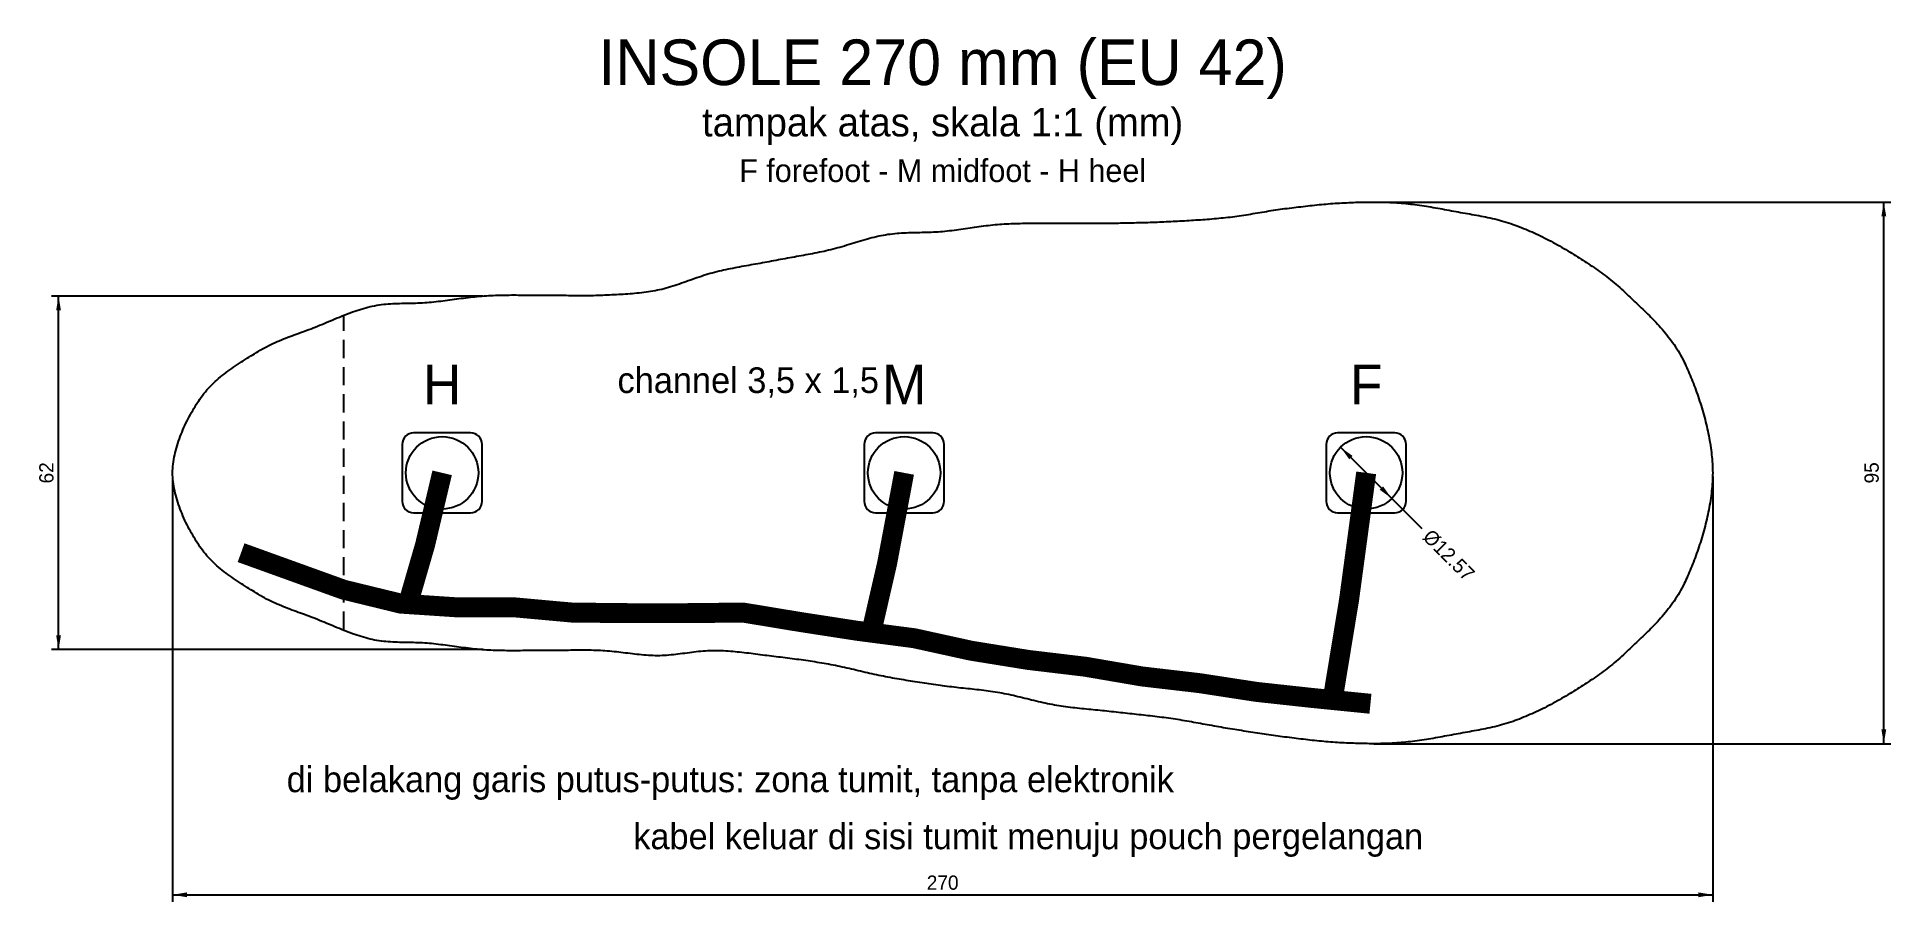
# Model space of a CAD drawing. Header units: millimetres. Extents: x -24 to 301, y -75 to 76.
import ezdxf
from ezdxf.enums import TextEntityAlignment as Align

# ---------------------------------------------------------------- set-up
doc = ezdxf.new("R2010")
doc.units = ezdxf.units.MM
doc.header["$LTSCALE"] = 0.5
doc.linetypes.add('HIDDEN', pattern=[9.525, 6.35, -3.175])
for name, color, linetype in [('CHANNEL', 8, 'Continuous'), ('DIM', 3, 'Continuous'), ('HIDDEN', 1, 'HIDDEN'), ('NOTES', 2, 'Continuous'), ('OUTLINE', 7, 'Continuous'), ('SENSOR', 4, 'Continuous')]:
    doc.layers.add(name, color=color, linetype=linetype)
doc.dimstyles.new('ISO-25', dxfattribs={"dimtxt": 2.5, "dimasz": 2.5, "dimexe": 1.25, "dimexo": 0.625, "dimtad": 1, "dimdsep": 46, "dimtxsty": 'Standard', "dimcen": 2.5, "dimadec": 0, "dimazin": 0, "dimtfac": 1, "dimtdec": 4, "dimtmove": 0, "dimatfit": 3, "dimfxl": 1, "dimtzin": 0, "dimarcsym": 0})

# ---------------------------------------------------------------- blocks, each defined once
blk = doc.blocks.new('*D1')
at = {"layer": 'DIM', "color": 0}
for p, q in [((0, -0.62), (0, -75.25)), ((270, -0.62), (270, -75.25)), ((0, -74), (270, -74))]:
    blk.add_line(p, q, dxfattribs=at)
for points in [[(0, -74), (2.5, -74.42), (2.5, -73.58)], [(270, -74), (267.5, -73.58), (267.5, -74.42)]]:
    blk.add_solid(points, dxfattribs=at)
at = {"layer": 'DIM', "color": 0, "insert": (135, -71.88), "char_height": 2.5, "attachment_point": 5}
blk.add_mtext('270', dxfattribs=at)
blk = doc.blocks.new('*D2')
at = {"layer": 'DIM', "color": 0}
for p, q in [((210.62, 47.5), (301.25, 47.5)), ((300, -47.5), (300, 47.5)), ((210.62, -47.5), (301.25, -47.5))]:
    blk.add_line(p, q, dxfattribs=at)
for points in [[(300, 47.5), (299.58, 45), (300.42, 45)], [(300, -47.5), (300.42, -45), (299.58, -45)]]:
    blk.add_solid(points, dxfattribs=at)
at = {"layer": 'DIM', "color": 0, "insert": (297.88, 0), "char_height": 2.5, "attachment_point": 5, "rotation": 90}
blk.add_mtext('95', dxfattribs=at)
blk = doc.blocks.new('*D3')
at = {"layer": 'DIM', "color": 0}
for p, q in [((54.38, 31), (-21.25, 31)), ((-20, -31), (-20, 31)), ((54.38, -31), (-21.25, -31))]:
    blk.add_line(p, q, dxfattribs=at)
for points in [[(-20, 31), (-20.42, 28.5), (-19.58, 28.5)], [(-20, -31), (-19.58, -28.5), (-20.42, -28.5)]]:
    blk.add_solid(points, dxfattribs=at)
at = {"layer": 'DIM', "color": 0, "insert": (-22.12, 0), "char_height": 2.5, "attachment_point": 5, "rotation": 90}
blk.add_mtext('62', dxfattribs=at)
blk = doc.blocks.new('*D4')
at = {"layer": 'DIM', "color": 0}
for p, q in [((204.81, 4.44), (213.69, -4.44)), ((213.69, -4.44), (219, -9.75))]:
    blk.add_line(p, q, dxfattribs=at)
for points in [[(204.81, 4.44), (206.28, 2.38), (206.87, 2.97)], [(213.69, -4.44), (212.22, -2.38), (211.63, -2.97)]]:
    blk.add_solid(points, dxfattribs=at)
at = {"layer": 'DIM', "color": 0, "insert": (223.71, -14.46), "char_height": 2.5, "attachment_point": 5, "rotation": 315}
blk.add_mtext('%%c12.57', dxfattribs=at)

msp = doc.modelspace()

# ---------------------------------------------------------------- linework, layer by layer
at = {"layer": 'CHANNEL', "const_width": 3.5}
for points in [[(47.25, 0), (44.25, -12.659), (41.25, -23.016)], [(128.25, 0), (125.25, -15.928), (122.25, -28.961)], [(209.25, 0), (206.25, -22.272), (203.25, -40.494)], [(210, -40.5), (200, -39.5), (190, -38.412), (180, -36.875), (170, -35.712), (160, -34), (150, -32.807), (140, -31.194), (130, -29), (120, -27.696), (110, -26.151), (100, -24.5), (90, -24.607), (80, -24.607), (70, -24.5), (60, -23.594), (50, -23.594), (40, -22.933), (30, -20.495), (12, -14)]]:
    msp.add_lwpolyline(points, dxfattribs=at)
at = {"layer": 'HIDDEN'}
msp.add_lwpolyline([(30, -27.495), (30, 27.495)], dxfattribs=at)
at = {"layer": 'OUTLINE'}
msp.add_lwpolyline([(0, 0), (0.006, 0.381), (0.024, 0.766), (0.054, 1.154), (0.094, 1.545), (0.146, 1.94), (0.208, 2.337), (0.28, 2.735), (0.362, 3.136), (0.453, 3.538), (0.554, 3.941), (0.663, 4.344), (0.781, 4.748), (0.907, 5.151), (1.04, 5.554), (1.181, 5.957), (1.329, 6.358), (1.483, 6.757), (1.644, 7.155), (1.81, 7.55), (1.983, 7.942), (2.16, 8.332), (2.342, 8.718), (2.529, 9.1), (2.72, 9.478), (2.915, 9.851), (3.114, 10.22), (3.316, 10.584), (3.52, 10.941), (3.727, 11.293), (3.936, 11.639), (4.147, 11.977), (4.359, 12.309), (4.572, 12.633), (4.786, 12.95), (5, 13.258), (5.239, 13.587), (5.488, 13.91), (5.745, 14.227), (6.011, 14.537), (6.284, 14.842), (6.566, 15.14), (6.854, 15.433), (7.148, 15.72), (7.449, 16.002), (7.756, 16.278), (8.067, 16.549), (8.384, 16.815), (8.704, 17.076), (9.029, 17.333), (9.357, 17.585), (9.688, 17.832), (10.021, 18.075), (10.356, 18.313), (10.693, 18.548), (11.03, 18.778), (11.369, 19.005), (11.707, 19.228), (12.045, 19.447), (12.383, 19.663), (12.719, 19.876), (13.054, 20.085), (13.386, 20.292), (13.716, 20.495), (14.043, 20.696), (14.366, 20.895), (14.685, 21.09), (15, 21.284), (15.37, 21.507), (15.741, 21.722), (16.111, 21.928), (16.481, 22.126), (16.852, 22.316), (17.222, 22.5), (17.593, 22.677), (17.963, 22.848), (18.333, 23.013), (18.704, 23.173), (19.074, 23.329), (19.444, 23.48), (19.815, 23.628), (20.185, 23.772), (20.556, 23.914), (20.926, 24.053), (21.296, 24.191), (21.667, 24.327), (22.037, 24.462), (22.407, 24.597), (22.778, 24.732), (23.148, 24.868), (23.519, 25.005), (23.889, 25.143), (24.259, 25.283), (24.63, 25.426), (25, 25.571), (25.385, 25.726), (25.769, 25.882), (26.154, 26.04), (26.538, 26.199), (26.923, 26.36), (27.308, 26.521), (27.692, 26.682), (28.077, 26.843), (28.462, 27.003), (28.846, 27.162), (29.231, 27.32), (29.615, 27.476), (30, 27.63), (30.385, 27.78), (30.769, 27.928), (31.154, 28.073), (31.538, 28.213), (31.923, 28.349), (32.308, 28.481), (32.692, 28.607), (33.077, 28.728), (33.462, 28.844), (33.846, 28.952), (34.231, 29.054), (34.615, 29.149), (35, 29.237), (35.4, 29.319), (35.8, 29.391), (36.2, 29.454), (36.6, 29.509), (37, 29.556), (37.4, 29.596), (37.8, 29.63), (38.2, 29.658), (38.6, 29.682), (39, 29.701), (39.4, 29.716), (39.8, 29.728), (40.2, 29.738), (40.6, 29.746), (41, 29.753), (41.4, 29.76), (41.8, 29.768), (42.2, 29.776), (42.6, 29.785), (43, 29.798), (43.4, 29.813), (43.8, 29.831), (44.2, 29.854), (44.6, 29.882), (45, 29.916), (45.4, 29.954), (45.8, 29.995), (46.2, 30.039), (46.6, 30.085), (47, 30.133), (47.4, 30.183), (47.8, 30.234), (48.2, 30.286), (48.6, 30.34), (49, 30.393), (49.4, 30.448), (49.8, 30.502), (50.2, 30.555), (50.6, 30.608), (51, 30.661), (51.4, 30.712), (51.8, 30.761), (52.2, 30.809), (52.6, 30.855), (53, 30.898), (53.4, 30.939), (53.8, 30.976), (54.2, 31.011), (54.6, 31.042), (55, 31.069), (55.4, 31.092), (55.8, 31.113), (56.2, 31.13), (56.6, 31.145), (57, 31.158), (57.4, 31.168), (57.8, 31.176), (58.2, 31.182), (58.6, 31.187), (59, 31.19), (59.4, 31.191), (59.8, 31.192), (60.2, 31.191), (60.6, 31.189), (61, 31.187), (61.4, 31.184), (61.8, 31.182), (62.2, 31.179), (62.6, 31.176), (63, 31.173), (63.4, 31.171), (63.8, 31.169), (64.2, 31.168), (64.6, 31.168), (65, 31.17), (65.4, 31.171), (65.8, 31.17), (66.2, 31.169), (66.6, 31.166), (67, 31.162), (67.4, 31.157), (67.8, 31.152), (68.2, 31.146), (68.6, 31.14), (69, 31.134), (69.4, 31.128), (69.8, 31.122), (70.2, 31.117), (70.6, 31.113), (71, 31.11), (71.4, 31.107), (71.8, 31.107), (72.2, 31.107), (72.6, 31.109), (73, 31.114), (73.4, 31.12), (73.8, 31.128), (74.2, 31.14), (74.6, 31.153), (75, 31.17), (75.4, 31.187), (75.8, 31.205), (76.2, 31.222), (76.6, 31.239), (77, 31.257), (77.4, 31.275), (77.8, 31.294), (78.2, 31.314), (78.6, 31.335), (79, 31.358), (79.4, 31.383), (79.8, 31.41), (80.2, 31.44), (80.6, 31.472), (81, 31.507), (81.4, 31.545), (81.8, 31.586), (82.2, 31.631), (82.6, 31.68), (83, 31.734), (83.4, 31.791), (83.8, 31.854), (84.2, 31.921), (84.6, 31.993), (85, 32.071), (85.385, 32.153), (85.769, 32.242), (86.154, 32.339), (86.538, 32.442), (86.923, 32.551), (87.308, 32.665), (87.692, 32.785), (88.077, 32.909), (88.462, 33.036), (88.846, 33.166), (89.231, 33.299), (89.615, 33.434), (90, 33.571), (90.385, 33.708), (90.769, 33.845), (91.154, 33.982), (91.538, 34.118), (91.923, 34.252), (92.308, 34.385), (92.692, 34.514), (93.077, 34.641), (93.462, 34.763), (93.846, 34.881), (94.231, 34.994), (94.615, 35.102), (95, 35.203), (95.4, 35.303), (95.8, 35.4), (96.2, 35.493), (96.6, 35.583), (97, 35.671), (97.4, 35.756), (97.8, 35.838), (98.2, 35.919), (98.6, 35.997), (99, 36.074), (99.4, 36.149), (99.8, 36.223), (100.2, 36.296), (100.6, 36.368), (101, 36.44), (101.4, 36.511), (101.8, 36.581), (102.2, 36.652), (102.6, 36.723), (103, 36.794), (103.4, 36.866), (103.8, 36.939), (104.2, 37.013), (104.6, 37.089), (105, 37.166), (105.4, 37.243), (105.8, 37.318), (106.2, 37.393), (106.6, 37.467), (107, 37.54), (107.4, 37.613), (107.8, 37.685), (108.2, 37.757), (108.6, 37.829), (109, 37.9), (109.4, 37.972), (109.8, 38.045), (110.2, 38.118), (110.6, 38.191), (111, 38.265), (111.4, 38.341), (111.8, 38.417), (112.2, 38.495), (112.6, 38.574), (113, 38.654), (113.4, 38.737), (113.8, 38.821), (114.2, 38.907), (114.6, 38.996), (115, 39.087), (115.4, 39.182), (115.8, 39.282), (116.2, 39.387), (116.6, 39.496), (117, 39.608), (117.4, 39.724), (117.8, 39.842), (118.2, 39.962), (118.6, 40.084), (119, 40.206), (119.4, 40.329), (119.8, 40.451), (120.2, 40.573), (120.6, 40.693), (121, 40.812), (121.4, 40.928), (121.8, 41.041), (122.2, 41.15), (122.6, 41.255), (123, 41.356), (123.4, 41.452), (123.8, 41.541), (124.2, 41.625), (124.6, 41.701), (125, 41.771), (125.4, 41.832), (125.8, 41.887), (126.2, 41.934), (126.6, 41.976), (127, 42.012), (127.4, 42.042), (127.8, 42.068), (128.2, 42.09), (128.6, 42.109), (129, 42.124), (129.4, 42.137), (129.8, 42.148), (130.2, 42.158), (130.6, 42.167), (131, 42.175), (131.4, 42.184), (131.8, 42.193), (132.2, 42.204), (132.6, 42.216), (133, 42.23), (133.4, 42.248), (133.8, 42.268), (134.2, 42.293), (134.6, 42.322), (135, 42.356), (135.4, 42.394), (135.8, 42.436), (136.2, 42.481), (136.6, 42.528), (137, 42.578), (137.4, 42.631), (137.8, 42.685), (138.2, 42.74), (138.6, 42.797), (139, 42.855), (139.4, 42.913), (139.8, 42.971), (140.2, 43.029), (140.6, 43.087), (141, 43.143), (141.4, 43.199), (141.8, 43.253), (142.2, 43.306), (142.6, 43.356), (143, 43.404), (143.4, 43.449), (143.8, 43.492), (144.2, 43.53), (144.6, 43.566), (145, 43.597), (145.4, 43.624), (145.8, 43.649), (146.2, 43.671), (146.6, 43.69), (147, 43.707), (147.4, 43.722), (147.8, 43.735), (148.2, 43.746), (148.6, 43.755), (149, 43.763), (149.4, 43.77), (149.8, 43.775), (150.2, 43.779), (150.6, 43.782), (151, 43.784), (151.4, 43.786), (151.8, 43.787), (152.2, 43.789), (152.6, 43.79), (153, 43.791), (153.4, 43.792), (153.8, 43.793), (154.2, 43.796), (154.6, 43.798), (155, 43.802), (155.4, 43.806), (155.8, 43.808), (156.2, 43.81), (156.6, 43.81), (157, 43.81), (157.4, 43.81), (157.8, 43.809), (158.2, 43.807), (158.6, 43.805), (159, 43.803), (159.4, 43.8), (159.8, 43.798), (160.2, 43.795), (160.6, 43.793), (161, 43.791), (161.4, 43.789), (161.8, 43.787), (162.2, 43.786), (162.6, 43.786), (163, 43.786), (163.4, 43.787), (163.8, 43.79), (164.2, 43.793), (164.6, 43.797), (165, 43.802), (165.4, 43.808), (165.8, 43.814), (166.2, 43.821), (166.6, 43.828), (167, 43.835), (167.4, 43.843), (167.8, 43.851), (168.2, 43.86), (168.6, 43.869), (169, 43.878), (169.4, 43.889), (169.8, 43.899), (170.2, 43.91), (170.6, 43.922), (171, 43.934), (171.4, 43.947), (171.8, 43.961), (172.2, 43.976), (172.6, 43.991), (173, 44.007), (173.4, 44.023), (173.8, 44.041), (174.2, 44.059), (174.6, 44.078), (175, 44.098), (175.4, 44.118), (175.8, 44.139), (176.2, 44.16), (176.6, 44.181), (177, 44.202), (177.4, 44.224), (177.8, 44.247), (178.2, 44.27), (178.6, 44.294), (179, 44.318), (179.4, 44.344), (179.8, 44.37), (180.2, 44.397), (180.6, 44.425), (181, 44.454), (181.4, 44.485), (181.8, 44.516), (182.2, 44.549), (182.6, 44.583), (183, 44.619), (183.4, 44.656), (183.8, 44.695), (184.2, 44.735), (184.6, 44.777), (185, 44.821), (185.4, 44.867), (185.8, 44.916), (186.2, 44.969), (186.6, 45.024), (187, 45.081), (187.4, 45.14), (187.8, 45.201), (188.2, 45.264), (188.6, 45.328), (189, 45.393), (189.4, 45.459), (189.8, 45.526), (190.2, 45.593), (190.6, 45.66), (191, 45.727), (191.4, 45.793), (191.8, 45.859), (192.2, 45.924), (192.6, 45.988), (193, 46.05), (193.4, 46.111), (193.8, 46.17), (194.2, 46.227), (194.6, 46.281), (195, 46.333), (195.4, 46.383), (195.8, 46.434), (196.2, 46.484), (196.6, 46.534), (197, 46.583), (197.4, 46.632), (197.8, 46.68), (198.2, 46.728), (198.6, 46.775), (199, 46.821), (199.4, 46.866), (199.8, 46.91), (200.2, 46.953), (200.6, 46.994), (201, 47.035), (201.4, 47.073), (201.8, 47.111), (202.2, 47.146), (202.6, 47.18), (203, 47.212), (203.4, 47.242), (203.8, 47.27), (204.2, 47.296), (204.6, 47.32), (205, 47.341), (205.4, 47.361), (205.8, 47.38), (206.2, 47.397), (206.6, 47.414), (207, 47.43), (207.4, 47.444), (207.8, 47.457), (208.2, 47.468), (208.6, 47.478), (209, 47.486), (209.4, 47.493), (209.8, 47.497), (210.2, 47.5), (210.6, 47.5), (211, 47.498), (211.4, 47.494), (211.8, 47.488), (212.2, 47.479), (212.6, 47.468), (213, 47.454), (213.4, 47.437), (213.8, 47.418), (214.2, 47.395), (214.6, 47.37), (215, 47.341), (215.4, 47.309), (215.8, 47.273), (216.2, 47.235), (216.6, 47.192), (217, 47.147), (217.4, 47.099), (217.8, 47.048), (218.2, 46.995), (218.6, 46.939), (219, 46.88), (219.4, 46.82), (219.8, 46.757), (220.2, 46.693), (220.6, 46.627), (221, 46.559), (221.4, 46.49), (221.8, 46.42), (222.2, 46.348), (222.6, 46.276), (223, 46.203), (223.4, 46.129), (223.8, 46.054), (224.2, 45.979), (224.6, 45.904), (225, 45.829), (225.4, 45.755), (225.8, 45.682), (226.2, 45.61), (226.6, 45.539), (227, 45.469), (227.4, 45.398), (227.8, 45.328), (228.2, 45.256), (228.6, 45.184), (229, 45.11), (229.4, 45.034), (229.8, 44.956), (230.2, 44.876), (230.6, 44.793), (231, 44.706), (231.4, 44.616), (231.8, 44.522), (232.2, 44.423), (232.6, 44.32), (233, 44.212), (233.4, 44.098), (233.8, 43.979), (234.2, 43.853), (234.6, 43.721), (235, 43.582), (235.37, 43.448), (235.741, 43.311), (236.111, 43.169), (236.481, 43.024), (236.852, 42.875), (237.222, 42.723), (237.593, 42.567), (237.963, 42.407), (238.333, 42.243), (238.704, 42.076), (239.074, 41.905), (239.444, 41.731), (239.815, 41.553), (240.185, 41.372), (240.556, 41.187), (240.926, 40.999), (241.296, 40.807), (241.667, 40.611), (242.037, 40.413), (242.407, 40.21), (242.778, 40.004), (243.148, 39.795), (243.519, 39.583), (243.889, 39.367), (244.259, 39.148), (244.63, 38.925), (245, 38.699), (245.323, 38.501), (245.645, 38.301), (245.968, 38.101), (246.29, 37.9), (246.613, 37.697), (246.935, 37.492), (247.258, 37.286), (247.581, 37.078), (247.903, 36.868), (248.226, 36.655), (248.548, 36.44), (248.871, 36.222), (249.194, 36.001), (249.516, 35.777), (249.839, 35.55), (250.161, 35.319), (250.484, 35.084), (250.806, 34.845), (251.129, 34.602), (251.452, 34.355), (251.774, 34.104), (252.097, 33.847), (252.419, 33.586), (252.742, 33.319), (253.065, 33.048), (253.387, 32.77), (253.71, 32.487), (254.032, 32.199), (254.355, 31.904), (254.677, 31.602), (255, 31.294), (255.265, 31.04), (255.533, 30.784), (255.804, 30.528), (256.077, 30.269), (256.353, 30.009), (256.631, 29.747), (256.911, 29.484), (257.193, 29.218), (257.475, 28.949), (257.759, 28.678), (258.044, 28.405), (258.328, 28.129), (258.614, 27.849), (258.899, 27.567), (259.183, 27.281), (259.467, 26.992), (259.75, 26.699), (260.032, 26.402), (260.312, 26.101), (260.591, 25.796), (260.868, 25.487), (261.142, 25.173), (261.414, 24.855), (261.683, 24.532), (261.949, 24.204), (262.212, 23.87), (262.471, 23.532), (262.726, 23.188), (262.976, 22.838), (263.223, 22.482), (263.464, 22.121), (263.701, 21.753), (263.932, 21.379), (264.158, 20.998), (264.378, 20.611), (264.592, 20.217), (264.799, 19.816), (265, 19.408), (265.15, 19.092), (265.3, 18.77), (265.449, 18.443), (265.599, 18.11), (265.748, 17.772), (265.896, 17.428), (266.043, 17.08), (266.19, 16.727), (266.335, 16.37), (266.48, 16.008), (266.623, 15.642), (266.765, 15.271), (266.906, 14.897), (267.045, 14.52), (267.183, 14.138), (267.318, 13.754), (267.452, 13.366), (267.583, 12.976), (267.713, 12.582), (267.84, 12.186), (267.965, 11.788), (268.087, 11.387), (268.207, 10.985), (268.324, 10.58), (268.438, 10.174), (268.548, 9.766), (268.656, 9.357), (268.761, 8.947), (268.862, 8.536), (268.96, 8.124), (269.054, 7.712), (269.145, 7.299), (269.231, 6.886), (269.314, 6.472), (269.392, 6.059), (269.467, 5.647), (269.537, 5.234), (269.603, 4.823), (269.664, 4.412), (269.72, 4.002), (269.772, 3.593), (269.818, 3.186), (269.86, 2.781), (269.896, 2.377), (269.928, 1.975), (269.953, 1.575), (269.974, 1.177), (269.988, 0.782), (269.997, 0.39), (270, 0), (269.997, -0.39), (269.988, -0.782), (269.974, -1.177), (269.953, -1.575), (269.928, -1.975), (269.896, -2.377), (269.86, -2.781), (269.818, -3.186), (269.772, -3.593), (269.72, -4.002), (269.664, -4.412), (269.603, -4.823), (269.537, -5.234), (269.467, -5.647), (269.392, -6.059), (269.314, -6.472), (269.231, -6.886), (269.145, -7.299), (269.054, -7.712), (268.96, -8.124), (268.862, -8.536), (268.761, -8.947), (268.656, -9.357), (268.548, -9.766), (268.438, -10.174), (268.324, -10.58), (268.207, -10.985), (268.087, -11.387), (267.965, -11.788), (267.84, -12.186), (267.713, -12.582), (267.583, -12.976), (267.452, -13.366), (267.318, -13.754), (267.183, -14.138), (267.045, -14.52), (266.906, -14.897), (266.765, -15.271), (266.623, -15.642), (266.48, -16.008), (266.335, -16.37), (266.19, -16.727), (266.043, -17.08), (265.896, -17.428), (265.748, -17.772), (265.599, -18.11), (265.449, -18.443), (265.3, -18.77), (265.15, -19.092), (265, -19.408), (264.799, -19.816), (264.592, -20.217), (264.378, -20.611), (264.158, -20.998), (263.932, -21.379), (263.701, -21.753), (263.464, -22.121), (263.223, -22.482), (262.976, -22.838), (262.726, -23.188), (262.471, -23.532), (262.212, -23.87), (261.949, -24.204), (261.683, -24.532), (261.414, -24.855), (261.142, -25.173), (260.868, -25.487), (260.591, -25.796), (260.312, -26.101), (260.032, -26.402), (259.75, -26.699), (259.467, -26.992), (259.183, -27.281), (258.899, -27.567), (258.614, -27.849), (258.328, -28.129), (258.044, -28.405), (257.759, -28.678), (257.475, -28.949), (257.193, -29.218), (256.911, -29.484), (256.631, -29.747), (256.353, -30.009), (256.077, -30.269), (255.804, -30.528), (255.533, -30.784), (255.265, -31.04), (255, -31.294), (254.677, -31.602), (254.355, -31.904), (254.032, -32.199), (253.71, -32.487), (253.387, -32.77), (253.065, -33.048), (252.742, -33.319), (252.419, -33.586), (252.097, -33.847), (251.774, -34.104), (251.452, -34.355), (251.129, -34.602), (250.806, -34.845), (250.484, -35.084), (250.161, -35.319), (249.839, -35.55), (249.516, -35.777), (249.194, -36.001), (248.871, -36.222), (248.548, -36.44), (248.226, -36.655), (247.903, -36.868), (247.581, -37.078), (247.258, -37.286), (246.935, -37.492), (246.613, -37.697), (246.29, -37.9), (245.968, -38.101), (245.645, -38.301), (245.323, -38.501), (245, -38.699), (244.63, -38.925), (244.259, -39.148), (243.889, -39.367), (243.519, -39.583), (243.148, -39.795), (242.778, -40.004), (242.407, -40.21), (242.037, -40.413), (241.667, -40.611), (241.296, -40.807), (240.926, -40.999), (240.556, -41.187), (240.185, -41.372), (239.815, -41.553), (239.444, -41.731), (239.074, -41.905), (238.704, -42.076), (238.333, -42.243), (237.963, -42.407), (237.593, -42.567), (237.222, -42.723), (236.852, -42.875), (236.481, -43.024), (236.111, -43.169), (235.741, -43.311), (235.37, -43.448), (235, -43.582), (234.6, -43.721), (234.2, -43.853), (233.8, -43.979), (233.4, -44.098), (233, -44.212), (232.6, -44.32), (232.2, -44.423), (231.8, -44.522), (231.4, -44.616), (231, -44.706), (230.6, -44.793), (230.2, -44.876), (229.8, -44.956), (229.4, -45.034), (229, -45.11), (228.6, -45.184), (228.2, -45.256), (227.8, -45.328), (227.4, -45.398), (227, -45.469), (226.6, -45.539), (226.2, -45.61), (225.8, -45.682), (225.4, -45.755), (225, -45.829), (224.6, -45.904), (224.2, -45.979), (223.8, -46.054), (223.4, -46.129), (223, -46.203), (222.6, -46.276), (222.2, -46.348), (221.8, -46.42), (221.4, -46.49), (221, -46.559), (220.6, -46.627), (220.2, -46.693), (219.8, -46.757), (219.4, -46.82), (219, -46.88), (218.6, -46.939), (218.2, -46.995), (217.8, -47.048), (217.4, -47.099), (217, -47.147), (216.6, -47.192), (216.2, -47.235), (215.8, -47.273), (215.4, -47.309), (215, -47.341), (214.6, -47.37), (214.2, -47.395), (213.8, -47.418), (213.4, -47.437), (213, -47.454), (212.6, -47.468), (212.2, -47.479), (211.8, -47.488), (211.4, -47.494), (211, -47.498), (210.6, -47.5), (210.2, -47.5), (209.8, -47.497), (209.4, -47.493), (209, -47.486), (208.6, -47.478), (208.2, -47.468), (207.8, -47.457), (207.4, -47.444), (207, -47.43), (206.6, -47.414), (206.2, -47.397), (205.8, -47.38), (205.4, -47.361), (205, -47.341), (204.6, -47.32), (204.2, -47.296), (203.8, -47.27), (203.4, -47.242), (203, -47.212), (202.6, -47.18), (202.2, -47.146), (201.8, -47.111), (201.4, -47.073), (201, -47.035), (200.6, -46.994), (200.2, -46.953), (199.8, -46.91), (199.4, -46.866), (199, -46.821), (198.6, -46.775), (198.2, -46.728), (197.8, -46.68), (197.4, -46.632), (197, -46.583), (196.6, -46.534), (196.2, -46.484), (195.8, -46.434), (195.4, -46.383), (195, -46.333), (194.6, -46.282), (194.2, -46.23), (193.8, -46.176), (193.4, -46.122), (193, -46.066), (192.6, -46.01), (192.2, -45.952), (191.8, -45.894), (191.4, -45.835), (191, -45.775), (190.6, -45.714), (190.2, -45.653), (189.8, -45.591), (189.4, -45.528), (189, -45.465), (188.6, -45.402), (188.2, -45.338), (187.8, -45.274), (187.4, -45.209), (187, -45.145), (186.6, -45.08), (186.2, -45.015), (185.8, -44.95), (185.4, -44.886), (185, -44.821), (184.6, -44.755), (184.2, -44.688), (183.8, -44.62), (183.4, -44.551), (183, -44.48), (182.6, -44.409), (182.2, -44.337), (181.8, -44.265), (181.4, -44.192), (181, -44.119), (180.6, -44.046), (180.2, -43.973), (179.8, -43.9), (179.4, -43.828), (179, -43.756), (178.6, -43.684), (178.2, -43.614), (177.8, -43.544), (177.4, -43.476), (177, -43.408), (176.6, -43.342), (176.2, -43.278), (175.8, -43.215), (175.4, -43.154), (175, -43.096), (174.6, -43.039), (174.2, -42.983), (173.8, -42.929), (173.4, -42.877), (173, -42.826), (172.6, -42.776), (172.2, -42.727), (171.8, -42.679), (171.4, -42.633), (171, -42.587), (170.6, -42.541), (170.2, -42.497), (169.8, -42.453), (169.4, -42.409), (169, -42.366), (168.6, -42.323), (168.2, -42.28), (167.8, -42.237), (167.4, -42.194), (167, -42.15), (166.6, -42.107), (166.2, -42.063), (165.8, -42.018), (165.4, -41.974), (165, -41.928), (164.6, -41.883), (164.2, -41.839), (163.8, -41.797), (163.4, -41.756), (163, -41.716), (162.6, -41.677), (162.2, -41.639), (161.8, -41.6), (161.4, -41.562), (161, -41.524), (160.6, -41.486), (160.2, -41.447), (159.8, -41.407), (159.4, -41.366), (159, -41.324), (158.6, -41.281), (158.2, -41.236), (157.8, -41.19), (157.4, -41.141), (157, -41.09), (156.6, -41.037), (156.2, -40.981), (155.8, -40.922), (155.4, -40.86), (155, -40.795), (154.6, -40.726), (154.2, -40.652), (153.8, -40.574), (153.4, -40.492), (153, -40.407), (152.6, -40.318), (152.2, -40.227), (151.8, -40.134), (151.4, -40.039), (151, -39.942), (150.6, -39.845), (150.2, -39.746), (149.8, -39.648), (149.4, -39.549), (149, -39.451), (148.6, -39.354), (148.2, -39.258), (147.8, -39.164), (147.4, -39.072), (147, -38.983), (146.6, -38.896), (146.2, -38.813), (145.8, -38.733), (145.4, -38.657), (145, -38.586), (144.6, -38.518), (144.2, -38.454), (143.8, -38.394), (143.4, -38.336), (143, -38.281), (142.6, -38.228), (142.2, -38.178), (141.8, -38.129), (141.4, -38.082), (141, -38.036), (140.6, -37.991), (140.2, -37.948), (139.8, -37.905), (139.4, -37.862), (139, -37.819), (138.6, -37.777), (138.2, -37.734), (137.8, -37.69), (137.4, -37.645), (137, -37.599), (136.6, -37.552), (136.2, -37.503), (135.8, -37.453), (135.4, -37.4), (135, -37.345), (134.6, -37.288), (134.2, -37.231), (133.8, -37.174), (133.4, -37.117), (133, -37.059), (132.6, -37.001), (132.2, -36.942), (131.8, -36.883), (131.4, -36.823), (131, -36.763), (130.6, -36.702), (130.2, -36.641), (129.8, -36.579), (129.4, -36.516), (129, -36.452), (128.6, -36.387), (128.2, -36.321), (127.8, -36.255), (127.4, -36.187), (127, -36.119), (126.6, -36.049), (126.2, -35.978), (125.8, -35.906), (125.4, -35.832), (125, -35.757), (124.6, -35.68), (124.2, -35.601), (123.8, -35.518), (123.4, -35.434), (123, -35.347), (122.6, -35.258), (122.2, -35.168), (121.8, -35.076), (121.4, -34.984), (121, -34.89), (120.6, -34.797), (120.2, -34.703), (119.8, -34.608), (119.4, -34.515), (119, -34.421), (118.6, -34.329), (118.2, -34.237), (117.8, -34.147), (117.4, -34.058), (117, -33.972), (116.6, -33.887), (116.2, -33.805), (115.8, -33.725), (115.4, -33.648), (115, -33.574), (114.6, -33.503), (114.2, -33.434), (113.8, -33.366), (113.4, -33.299), (113, -33.234), (112.6, -33.171), (112.2, -33.108), (111.8, -33.048), (111.4, -32.988), (111, -32.929), (110.6, -32.872), (110.2, -32.816), (109.8, -32.761), (109.4, -32.706), (109, -32.653), (108.6, -32.6), (108.2, -32.548), (107.8, -32.497), (107.4, -32.447), (107, -32.397), (106.6, -32.348), (106.2, -32.299), (105.8, -32.25), (105.4, -32.202), (105, -32.155), (104.6, -32.106), (104.2, -32.057), (103.8, -32.006), (103.4, -31.955), (103, -31.904), (102.6, -31.852), (102.2, -31.8), (101.8, -31.749), (101.4, -31.699), (101, -31.649), (100.6, -31.601), (100.2, -31.554), (99.8, -31.508), (99.4, -31.465), (99, -31.424), (98.6, -31.385), (98.2, -31.349), (97.8, -31.317), (97.4, -31.287), (97, -31.261), (96.6, -31.239), (96.2, -31.221), (95.8, -31.207), (95.4, -31.198), (95, -31.194), (94.6, -31.196), (94.2, -31.207), (93.8, -31.225), (93.4, -31.25), (93, -31.28), (92.6, -31.316), (92.2, -31.356), (91.8, -31.401), (91.4, -31.448), (91, -31.498), (90.6, -31.549), (90.2, -31.602), (89.8, -31.655), (89.4, -31.708), (89, -31.76), (88.6, -31.81), (88.2, -31.858), (87.8, -31.903), (87.4, -31.944), (87, -31.98), (86.6, -32.011), (86.2, -32.037), (85.8, -32.056), (85.4, -32.067), (85, -32.071), (84.6, -32.067), (84.2, -32.057), (83.8, -32.04), (83.4, -32.018), (83, -31.99), (82.6, -31.958), (82.2, -31.922), (81.8, -31.883), (81.4, -31.84), (81, -31.795), (80.6, -31.748), (80.2, -31.7), (79.8, -31.65), (79.4, -31.601), (79, -31.551), (78.6, -31.502), (78.2, -31.453), (77.8, -31.407), (77.4, -31.363), (77, -31.321), (76.6, -31.282), (76.2, -31.247), (75.8, -31.217), (75.4, -31.191), (75, -31.17), (74.6, -31.153), (74.2, -31.14), (73.8, -31.128), (73.4, -31.12), (73, -31.114), (72.6, -31.109), (72.2, -31.107), (71.8, -31.107), (71.4, -31.107), (71, -31.11), (70.6, -31.113), (70.2, -31.117), (69.8, -31.122), (69.4, -31.128), (69, -31.134), (68.6, -31.14), (68.2, -31.146), (67.8, -31.152), (67.4, -31.157), (67, -31.162), (66.6, -31.166), (66.2, -31.169), (65.8, -31.17), (65.4, -31.171), (65, -31.17), (64.6, -31.168), (64.2, -31.168), (63.8, -31.169), (63.4, -31.171), (63, -31.173), (62.6, -31.176), (62.2, -31.179), (61.8, -31.182), (61.4, -31.184), (61, -31.187), (60.6, -31.189), (60.2, -31.191), (59.8, -31.192), (59.4, -31.191), (59, -31.19), (58.6, -31.187), (58.2, -31.182), (57.8, -31.176), (57.4, -31.168), (57, -31.158), (56.6, -31.145), (56.2, -31.13), (55.8, -31.113), (55.4, -31.092), (55, -31.069), (54.6, -31.042), (54.2, -31.011), (53.8, -30.976), (53.4, -30.939), (53, -30.898), (52.6, -30.855), (52.2, -30.809), (51.8, -30.761), (51.4, -30.712), (51, -30.661), (50.6, -30.608), (50.2, -30.555), (49.8, -30.502), (49.4, -30.448), (49, -30.393), (48.6, -30.34), (48.2, -30.286), (47.8, -30.234), (47.4, -30.183), (47, -30.133), (46.6, -30.085), (46.2, -30.039), (45.8, -29.995), (45.4, -29.954), (45, -29.916), (44.6, -29.882), (44.2, -29.854), (43.8, -29.831), (43.4, -29.813), (43, -29.798), (42.6, -29.785), (42.2, -29.776), (41.8, -29.768), (41.4, -29.76), (41, -29.753), (40.6, -29.746), (40.2, -29.738), (39.8, -29.728), (39.4, -29.716), (39, -29.701), (38.6, -29.682), (38.2, -29.658), (37.8, -29.63), (37.4, -29.596), (37, -29.556), (36.6, -29.509), (36.2, -29.454), (35.8, -29.391), (35.4, -29.319), (35, -29.237), (34.615, -29.149), (34.231, -29.054), (33.846, -28.952), (33.462, -28.844), (33.077, -28.728), (32.692, -28.607), (32.308, -28.481), (31.923, -28.349), (31.538, -28.213), (31.154, -28.073), (30.769, -27.928), (30.385, -27.78), (30, -27.63), (29.615, -27.476), (29.231, -27.32), (28.846, -27.162), (28.462, -27.003), (28.077, -26.843), (27.692, -26.682), (27.308, -26.521), (26.923, -26.36), (26.538, -26.199), (26.154, -26.04), (25.769, -25.882), (25.385, -25.726), (25, -25.571), (24.63, -25.426), (24.259, -25.283), (23.889, -25.143), (23.519, -25.005), (23.148, -24.868), (22.778, -24.732), (22.407, -24.597), (22.037, -24.462), (21.667, -24.327), (21.296, -24.191), (20.926, -24.053), (20.556, -23.914), (20.185, -23.772), (19.815, -23.628), (19.444, -23.48), (19.074, -23.329), (18.704, -23.173), (18.333, -23.013), (17.963, -22.848), (17.593, -22.677), (17.222, -22.5), (16.852, -22.316), (16.481, -22.126), (16.111, -21.928), (15.741, -21.722), (15.37, -21.507), (15, -21.284), (14.685, -21.09), (14.366, -20.895), (14.043, -20.696), (13.716, -20.495), (13.386, -20.292), (13.054, -20.085), (12.719, -19.876), (12.383, -19.663), (12.045, -19.447), (11.707, -19.228), (11.369, -19.005), (11.03, -18.778), (10.693, -18.548), (10.356, -18.313), (10.021, -18.075), (9.688, -17.832), (9.357, -17.585), (9.029, -17.333), (8.704, -17.076), (8.384, -16.815), (8.067, -16.549), (7.756, -16.278), (7.449, -16.002), (7.148, -15.72), (6.854, -15.433), (6.566, -15.14), (6.284, -14.842), (6.011, -14.537), (5.745, -14.227), (5.488, -13.91), (5.239, -13.587), (5, -13.258), (4.786, -12.95), (4.572, -12.633), (4.359, -12.309), (4.147, -11.977), (3.936, -11.639), (3.727, -11.293), (3.52, -10.941), (3.316, -10.584), (3.114, -10.22), (2.915, -9.851), (2.72, -9.478), (2.529, -9.1), (2.342, -8.718), (2.16, -8.332), (1.983, -7.942), (1.81, -7.55), (1.644, -7.155), (1.483, -6.757), (1.329, -6.358), (1.181, -5.957), (1.04, -5.554), (0.907, -5.151), (0.781, -4.748), (0.663, -4.344), (0.554, -3.941), (0.453, -3.538), (0.362, -3.136), (0.28, -2.735), (0.208, -2.337), (0.146, -1.94), (0.094, -1.545), (0.054, -1.154), (0.024, -0.766), (0.006, -0.381)], close=True, dxfattribs=at)
at = {"layer": 'SENSOR'}
for points in [[(40.25, -5, 0.4142136), (42.25, -7), (52.25, -7, 0.4142136), (54.25, -5), (54.25, 5, 0.4142136), (52.25, 7), (42.25, 7, 0.4142136), (40.25, 5)], [(121.25, -5, 0.4142136), (123.25, -7), (133.25, -7, 0.4142136), (135.25, -5), (135.25, 5, 0.4142136), (133.25, 7), (123.25, 7, 0.4142136), (121.25, 5)], [(202.25, -5, 0.4142136), (204.25, -7), (214.25, -7, 0.4142136), (216.25, -5), (216.25, 5, 0.4142136), (214.25, 7), (204.25, 7, 0.4142136), (202.25, 5)]]:
    msp.add_lwpolyline(points, format="xyb", close=True, dxfattribs=at)
for centre in [(47.25, 0), (128.25, 0), (209.25, 0)]:
    msp.add_circle(centre, 6.35, dxfattribs=at)

# ---------------------------------------------------------------- texts
at = {"layer": 'NOTES'}
for s, height, p in [('INSOLE 270 mm (EU 42)', 8, (135, 68)), ('tampak atas, skala 1:1 (mm)', 5, (135, 59)), ('F forefoot - M midfoot - H heel', 4, (135, 51)), ('kabel keluar di sisi tumit menuju pouch pergelangan', 4.5, (150, -66))]:
    msp.add_text(s, height=height, dxfattribs=at).set_placement(p, align=Align.CENTER)
for s, p in [('channel 3,5 x 1,5', (78, 14)), ('di belakang garis putus-putus: zona tumit, tanpa elektronik', (20, -56))]:
    msp.add_text(s, height=4.5, dxfattribs=at).set_placement(p)
at = {"layer": 'SENSOR'}
for s, p in [('H', (47.25, 12)), ('M', (128.25, 12)), ('F', (209.25, 12))]:
    msp.add_text(s, height=7, dxfattribs=at).set_placement(p, align=Align.CENTER)

# ---------------------------------------------------------------- dimensions: what is measured, and where the dimension line sits
at = {"layer": 'DIM'}
for base, p1, p2, picture, middle in [((300, 0), (210, -47.5), (210, 47.5), '*D2', (297.875, 0)), ((-20, 0), (55, -31), (55, 31), '*D3', (-22.125, 0))]:
    dim = msp.add_linear_dim(base=base, p1=p1, p2=p2, angle=90, dimstyle='ISO-25', dxfattribs=at)
    dim.commit()
    dim.dimension.update_dxf_attribs({"geometry": picture, "text_midpoint": middle})
dim = msp.add_diameter_dim_2p(p1=(204.805, 4.445), p2=(213.695, -4.445), dimstyle='ISO-25', dxfattribs=at)
dim.commit()
dim.dimension.update_dxf_attribs({"geometry": '*D4', "text_midpoint": (223.712, -14.462)})
dim = msp.add_linear_dim(base=(135, -74), p1=(0, 0), p2=(270, 0), dimstyle='ISO-25', dxfattribs=at)
dim.commit()
dim.dimension.update_dxf_attribs({"geometry": '*D1', "text_midpoint": (135, -71.875)})

doc.saveas('drawing.dxf')
